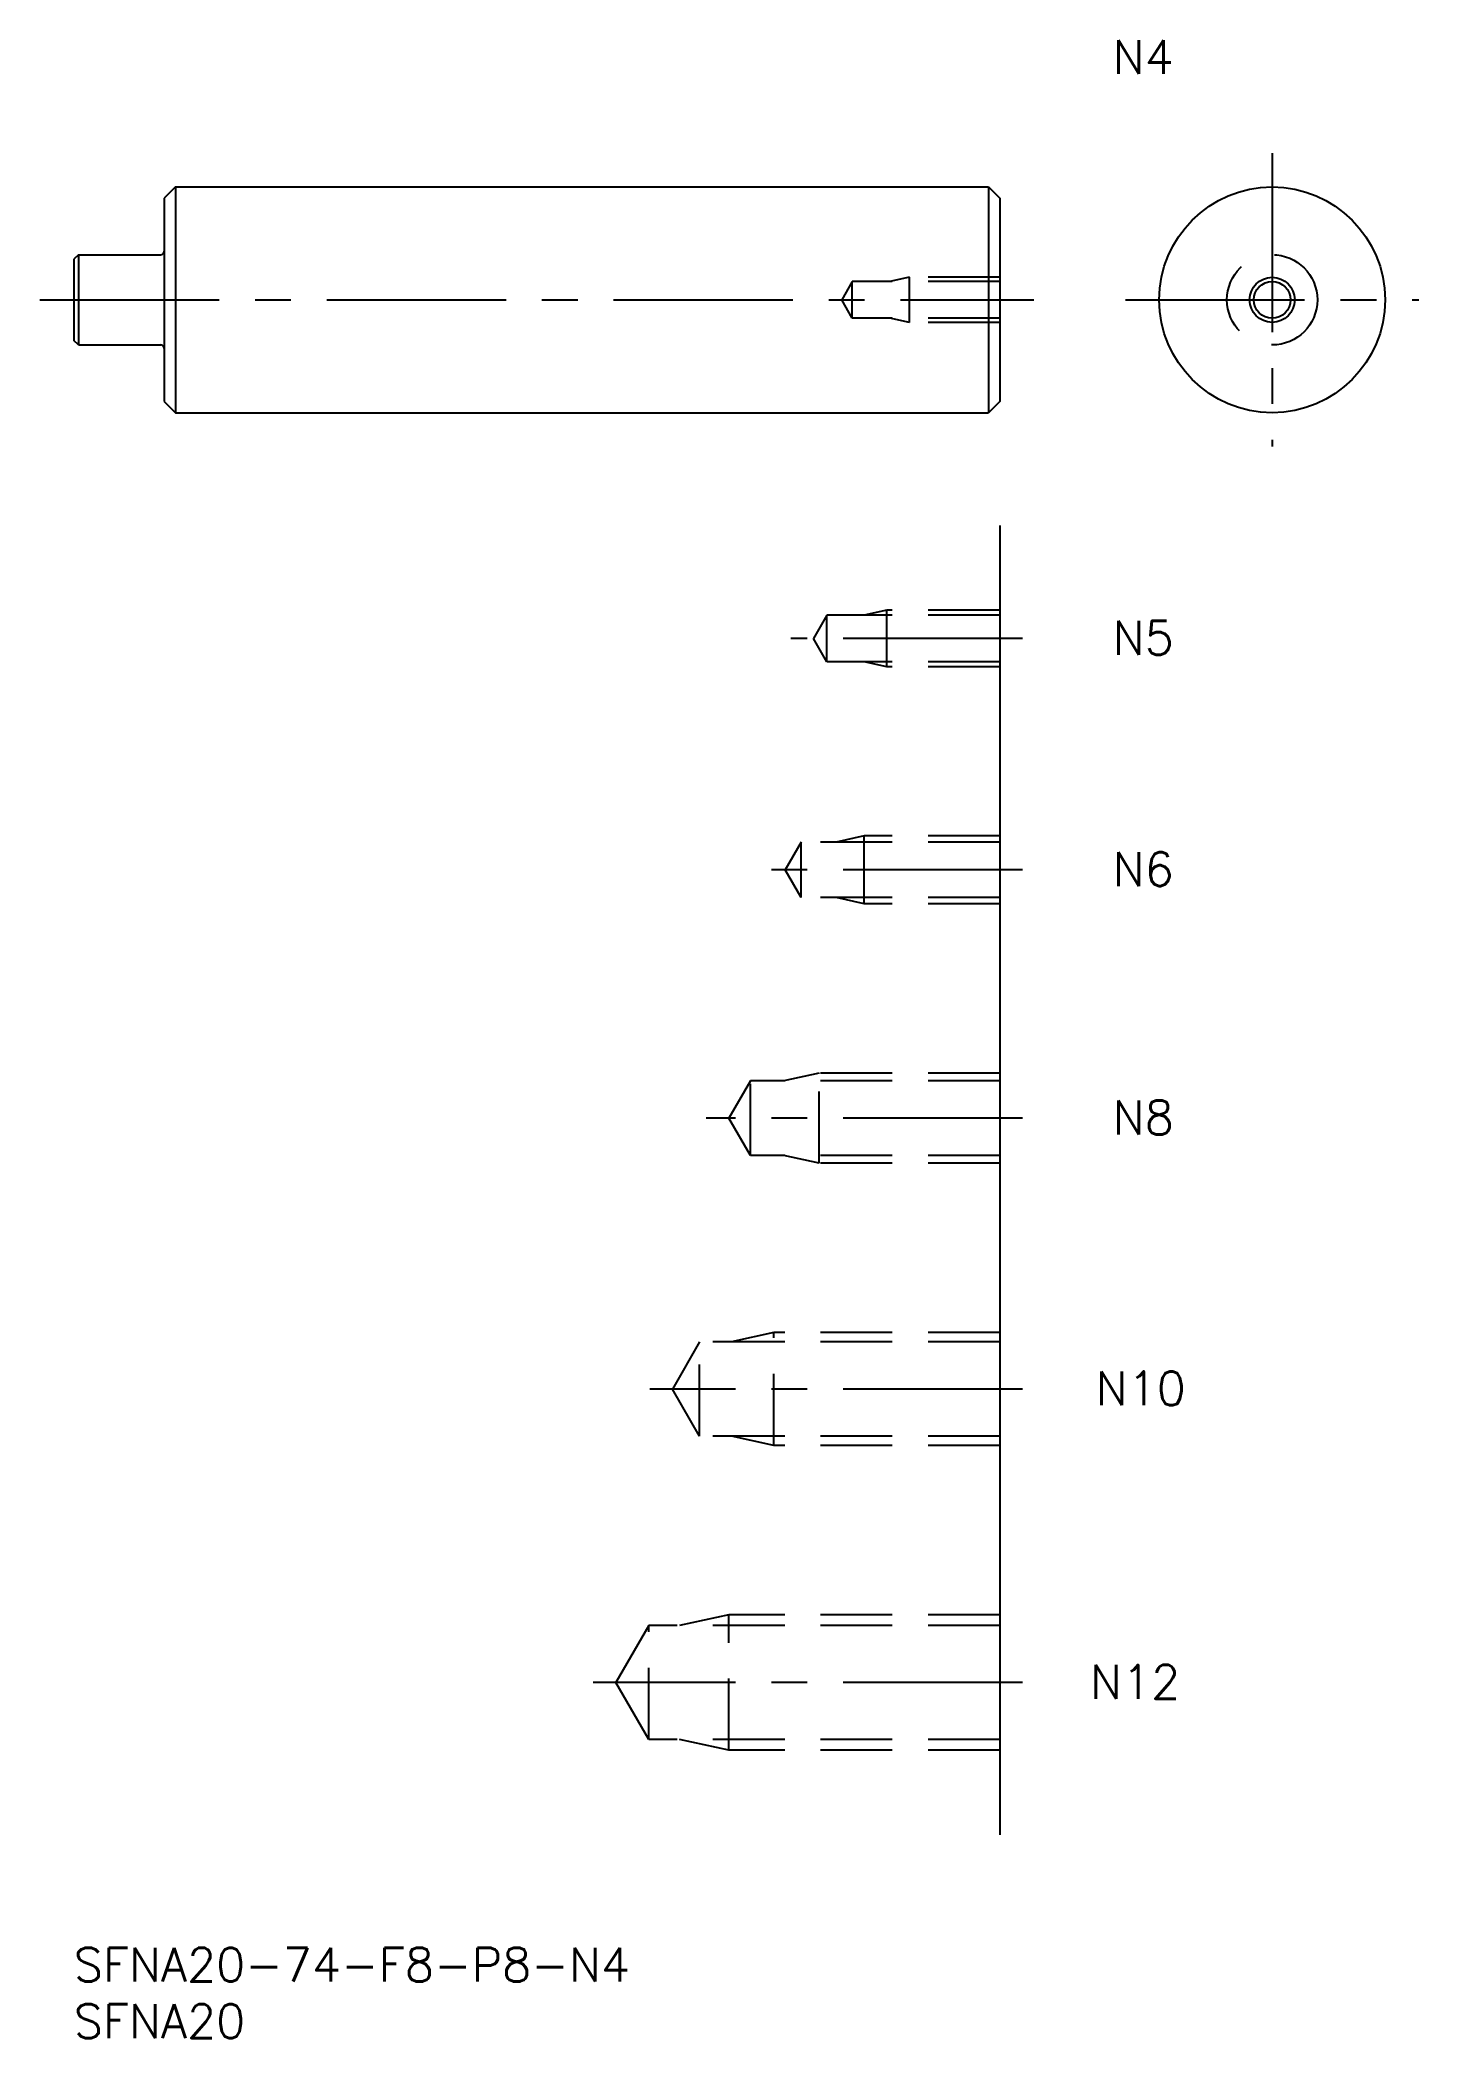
# Model space of a CAD drawing. Extents: x -3 to 119, y -8 to 169.
import ezdxf

# ---------------------------------------------------------------- set-up
doc = ezdxf.new("R2010")
doc.units = 0
doc.header["$LTSCALE"] = 0.5
doc.linetypes.add('CENTER', pattern=[50.8, 31.75, -6.35, 6.35, -6.35])
doc.linetypes.add('DASHED', pattern=[19.05, 12.7, -6.35])
for name, color, linetype in [('MSM_CENTER', 1, 'CENTER'), ('MSM_CONTINUOUS', 7, 'CONTINUOUS'), ('MSM_DASHED', 4, 'DASHED'), ('MSM_NARROW', 5, 'CONTINUOUS'), ('MSM_PART_NUMBER', 7, 'CONTINUOUS')]:
    doc.layers.add(name, color=color, linetype=linetype)
doc.styles.get("Standard").update_dxf_attribs({"font": 'txt.shx', "height": 3, "bigfont": 'bigfont.shx'})

# ---------------------------------------------------------------- blocks, each defined once
blk = doc.blocks.new('*U4')
at = {"layer": 'MSM_PART_NUMBER'}
blk.add_text('SFNA20-74-F8-P8-N4', height=3, dxfattribs=at).set_placement((0, -3))
blk = doc.blocks.new('*U5')
at = {"layer": 'MSM_PART_NUMBER'}
blk.add_text('SFNA20', height=3, dxfattribs=at).set_placement((0, -8))
blk = doc.blocks.new('*U6')
at = {"layer": 'MSM_PART_NUMBER'}
blk.add_text('N12', height=3, dxfattribs=at).set_placement((90, 22.06))
blk = doc.blocks.new('*U7')
at = {"layer": 'MSM_PART_NUMBER'}
blk.add_text('N10', height=3, dxfattribs=at).set_placement((90.5, 48.06))
blk = doc.blocks.new('*U8')
at = {"layer": 'MSM_PART_NUMBER'}
blk.add_text('N8', height=3, dxfattribs=at).set_placement((92, 72.06))
blk = doc.blocks.new('*U9')
at = {"layer": 'MSM_PART_NUMBER'}
blk.add_text('N6', height=3, dxfattribs=at).set_placement((92, 94.06))
blk = doc.blocks.new('*U10')
at = {"layer": 'MSM_PART_NUMBER'}
blk.add_text('N5', height=3, dxfattribs=at).set_placement((92, 114.56))
blk = doc.blocks.new('*U11')
at = {"layer": 'MSM_PART_NUMBER'}
blk.add_text('N4', height=3, dxfattribs=at).set_placement((92, 166.02))

msp = doc.modelspace()

# ---------------------------------------------------------------- linework, layer by layer
at = {"layer": 'MSM_CENTER'}
for p, q in [((106.12, 159), (106.12, 133)), ((-3, 146), (85, 146)), ((93.12, 146), (119.12, 146)), ((84, 116), (63.5, 116)), ((84, 95.5), (61, 95.5)), ((84, 73.5), (56, 73.5)), ((84, 49.5), (51, 49.5)), ((84, 23.5), (46, 23.5))]:
    msp.add_line(p, q, dxfattribs=at)
at = {"layer": 'MSM_CONTINUOUS'}
for p, q in [((9, 156), (8, 155)), ((9, 156), (9, 136)), ((9, 156), (81, 156)), ((81, 156), (81, 136)), ((81, 156), (82, 155)), ((8, 155), (8, 137)), ((82, 155), (82, 137)), ((0.4, 150), (0, 149.6)), ((0, 149.6), (0, 142.4)), ((0.4, 150), (0.4, 142)), ((0.4, 150), (7.7, 150)), ((0.4, 142), (0, 142.4)), ((0.4, 142), (7.7, 142)), ((8, 137), (9, 136)), ((82, 137), (81, 136)), ((9, 136), (81, 136)), ((82, 126), (82, 10))]:
    msp.add_line(p, q, dxfattribs=at)
for radius in [10, 1.62]:
    msp.add_circle((106.12, 146), radius, dxfattribs=at)
for centre, start, end in [((7.7, 150.3), 270, 0), ((7.7, 141.7), 0, 90)]:
    msp.add_arc(centre, 0.3, start, end, dxfattribs=at)
at = {"layer": 'MSM_DASHED'}
for p, q in [((68.94, 147.62), (68, 146)), ((82, 147.62), (68.94, 147.62)), ((68.94, 144.38), (68.94, 147.62)), ((74, 148), (72.25, 147.62)), ((82, 148), (74, 148)), ((74, 144), (74, 148)), ((68.94, 144.38), (68, 146)), ((82, 144.38), (68.94, 144.38)), ((74, 144), (72.25, 144.38)), ((82, 144), (74, 144)), ((66.69, 118.07), (65.5, 116)), ((82, 118.07), (66.69, 118.07)), ((66.69, 113.93), (66.69, 118.07)), ((72, 118.5), (70, 118.07)), ((82, 118.5), (72, 118.5)), ((72, 113.5), (72, 118.5)), ((66.69, 113.93), (65.5, 116)), ((82, 113.93), (66.69, 113.93)), ((72, 113.5), (70, 113.93)), ((82, 113.5), (72, 113.5)), ((64.42, 97.96), (63, 95.5)), ((82, 97.96), (64.42, 97.96)), ((64.42, 93.04), (64.42, 97.96)), ((70, 98.5), (67.5, 97.96)), ((82, 98.5), (70, 98.5)), ((70, 92.5), (70, 98.5)), ((64.42, 93.04), (63, 95.5)), ((82, 93.04), (64.42, 93.04)), ((70, 92.5), (67.5, 93.04)), ((82, 92.5), (70, 92.5)), ((59.92, 76.82), (58, 73.5)), ((59.92, 70.18), (59.92, 76.82)), ((82, 76.82), (59.92, 76.82)), ((66, 77.5), (62.88, 76.82)), ((66, 69.5), (66, 77.5)), ((82, 77.5), (66, 77.5)), ((59.92, 70.18), (58, 73.5)), ((82, 70.18), (59.92, 70.18)), ((66, 69.5), (62.88, 70.18)), ((82, 69.5), (66, 69.5)), ((55.42, 53.69), (53, 49.5)), ((55.42, 45.31), (55.42, 53.69)), ((82, 53.69), (55.42, 53.69)), ((62, 54.5), (58.25, 53.69)), ((62, 44.5), (62, 54.5)), ((82, 54.5), (62, 54.5)), ((55.42, 45.31), (53, 49.5)), ((82, 45.31), (55.42, 45.31)), ((62, 44.5), (58.25, 45.31)), ((82, 44.5), (62, 44.5)), ((50.92, 28.55), (48, 23.5)), ((50.92, 18.45), (50.92, 28.55)), ((82, 28.55), (50.92, 28.55)), ((58, 29.5), (53.63, 28.55)), ((58, 17.5), (58, 29.5)), ((82, 29.5), (58, 29.5)), ((50.92, 18.45), (48, 23.5)), ((82, 18.45), (50.92, 18.45)), ((58, 17.5), (53.63, 18.45)), ((82, 17.5), (58, 17.5))]:
    msp.add_line(p, q, dxfattribs=at)
msp.add_circle((106.12, 146), 4, dxfattribs=at)
at = {"layer": 'MSM_NARROW'}
msp.add_circle((106.12, 146), 2, dxfattribs=at)

# ---------------------------------------------------------------- block references
at = {"layer": 'MSM_CONTINUOUS'}
for name in ['*U11', '*U10', '*U9', '*U8', '*U7', '*U6', '*U4', '*U5']:
    msp.add_blockref(name, (0, 0), dxfattribs=at)

doc.saveas('drawing.dxf')
